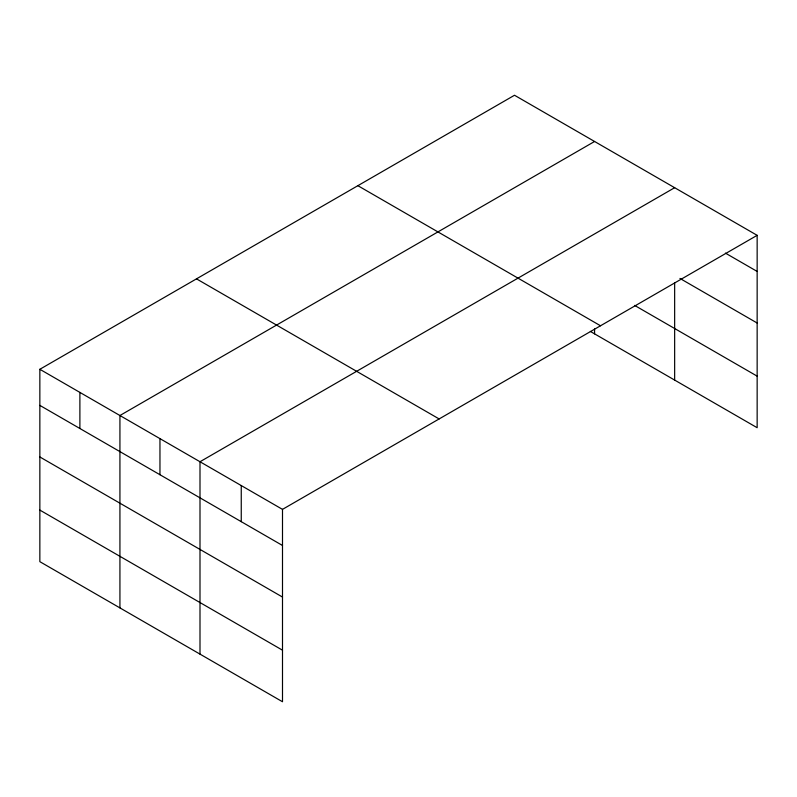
<?xml version="1.0" encoding="UTF-8"?>
<svg xmlns="http://www.w3.org/2000/svg" width="797" height="797" viewBox="0 0 797 797"><rect width="100%" height="100%" fill="white"/><g stroke="black" fill="none" stroke-linecap="round" stroke-linejoin="round"><path stroke-width="1.2" d="M757.15 235.334L514.503 95.251L39.85 369.29L39.85 561.666L282.497 701.749L282.497 509.373L757.15 235.334L757.15 427.71L590.358 331.422M594.572 141.477L119.929 415.516L119.929 607.892M674.651 187.703L199.997 461.742L199.997 654.118M725.419 253.117L757.15 271.438M679.941 278.432L757.15 323.014M634.611 305.4L757.15 376.144M357.863 185.681L600.52 325.774M196.48 278.85L439.137 418.943M39.85 369.29L282.497 509.373M39.85 405.384L282.497 545.477M39.85 456.96L282.497 597.053M39.85 510.09L282.497 650.183M674.651 282.796L674.651 380.079M594.572 328.942L594.572 333.853M241.252 485.562L241.252 521.666M159.958 438.629L159.958 474.733M79.889 392.403L79.889 428.507"/></g></svg>
